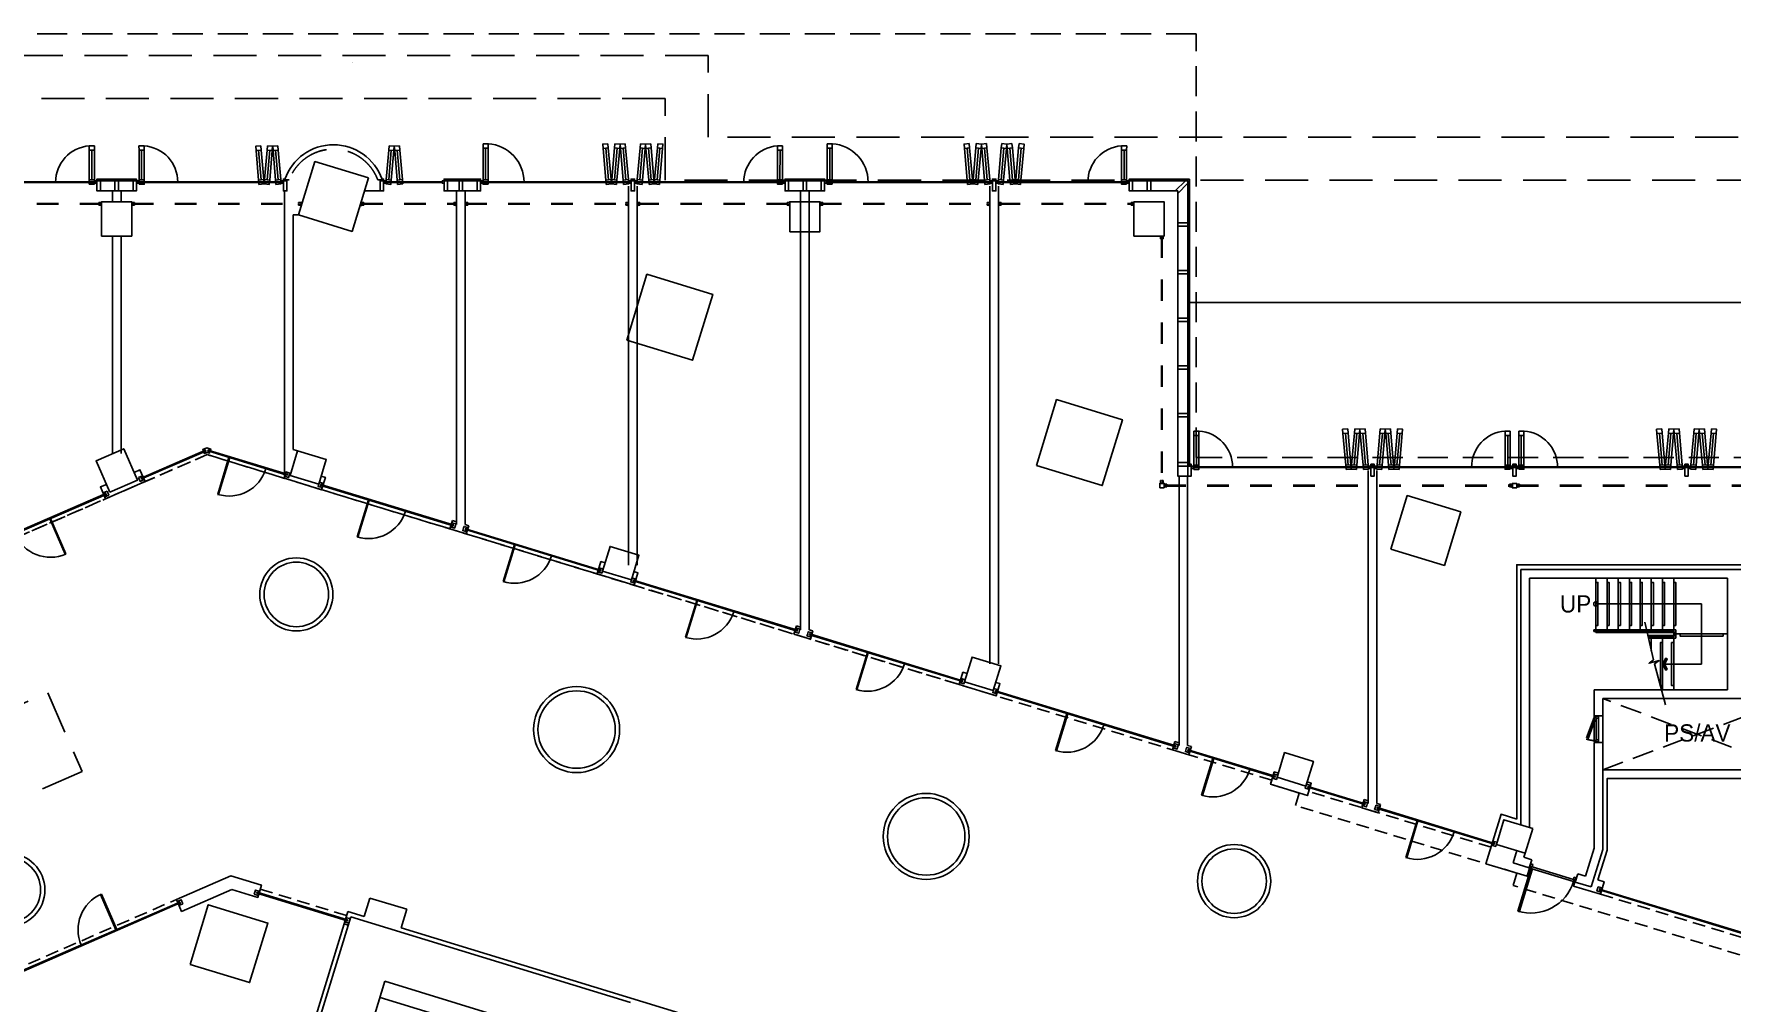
# Model space of a CAD drawing. Header units: millimetres. Extents: x -7616 to 421613, y 91067 to 341353.
# Drawn here: x 330073 to 369531, y 234811 to 257318 of the extents above; entities that cross this region are included whole.
import ezdxf
from ezdxf.enums import TextEntityAlignment as Align

# ---------------------------------------------------------------- set-up
doc = ezdxf.new("R2010")
doc.units = ezdxf.units.MM
doc.header["$LTSCALE"] = 500
doc.header["$MEASUREMENT"] = 0
for name, pattern in [('H0', [0.3, 0.2, -0.1]), ('HIDDEN', [2, 1, -1]), ('HOON1', [3, 2, -1])]:
    doc.linetypes.add(name, pattern=pattern)
doc.layers.add('e-plan', color=9, linetype='CONTINUOUS')
doc.styles.add('돋움', font='Dotum.ttf')

# ---------------------------------------------------------------- blocks, each defined once
blk = doc.blocks.new('1F 기둥 140514')
at = {"layer": 'e-plan', "ltscale": 0.5}
for points in [[(385684, 122550), (386384, 122550), (386384, 123350), (385684, 123350)], [(401684, 122650), (402384, 122650), (402384, 123350), (401684, 123350)], [(409684, 122550), (410384, 122550), (410384, 123350), (409684, 123350)], [(385873, 116595), (386515, 116874), (386196, 117607), (385554, 117328)], [(390063, 116984), (390732, 116780), (390907, 117354), (390238, 117558)], [(397331, 114762), (398000, 114558), (398175, 115132), (397506, 115336)], [(405746, 112190), (406415, 111985), (406591, 112559), (405921, 112763)], [(413014, 109968), (413683, 109763), (413859, 110337), (413189, 110541)]]:
    blk.add_lwpolyline(points, close=True, dxfattribs=at)
blk.add_lwpolyline([(418957, 108778), (418287, 108983), (418112, 108409), (418781, 108204), (418957, 108778)], dxfattribs=at)
blk = doc.blocks.new('A$C633402C3')
at = {"layer": 'e-plan'}
blk.add_lwpolyline([(283670, 159642), (317114, 159642, -0.217931), (325290, 155901, -0.217931)], format="xyb", dxfattribs=at)
blk = doc.blocks.new('1~2F TC-140305')
at = {"layer": 'e-plan', "ltscale": 0.5}
blk.add_lwpolyline([(-77089, -4346), (-78332, -3966), (-78712, -5209), (-77469, -5589), (-77089, -4346)], dxfattribs=at)
for points in [[(-71079, -8118), (-69549, -8586), (-69081, -7056), (-70611, -6588)], [(-61554, -11030), (-60024, -11498), (-59556, -9968), (-61086, -9500)], [(-53313, -12975), (-52069, -13355), (-51689, -12112), (-52933, -11731)], [(-81236, -22632), (-79850, -23056), (-79426, -21670), (-80813, -21246)]]:
    blk.add_lwpolyline(points, close=True, dxfattribs=at)
for centre, radius in [((-78763, -14030), 750), ((-72247, -17172), 900), ((-64119, -19657), 900), ((-56959, -20696), 750), ((-85460, -20900), 750)]:
    blk.add_circle(centre, radius, dxfattribs=at)
blk = doc.blocks.new('1F 코어')
at = {"layer": 'e-plan'}
for p, q in [((-80321, -30755), (-77500, -21527)), ((-77500, -21527), (-70997, -23515)), ((-78224, -27998), (-76703, -23025)), ((-76703, -23025), (-74217, -23785)), ((-76818, -23400), (-74331, -24160))]:
    blk.add_line(p, q, dxfattribs=at)
blk.add_blockref('1~2F TC-140305', (0, 0), dxfattribs=at)
blk = doc.blocks.new('A$C7F1D75F0')
at = {"layer": 'e-plan'}
for p, q in [((0, 1150), (899, 1150)), ((0, 1150), (0, 1130)), ((0, 1130), (899, 1130)), ((899, 1150), (899, 1130))]:
    blk.add_line(p, q, dxfattribs=at)
blk.add_arc((0, 1150), 900, 270.0001, 0, dxfattribs=at)
blk = doc.blocks.new('A$C4EB37CB7')
at = {"layer": 'e-plan'}
for p, q in [((174, 730), (-5, 64)), ((231, 715), (53, 48)), ((289, 699), (111, 33))]:
    blk.add_line(p, q, dxfattribs=at)
for points in [[(199, 827), (315, 796), (289, 699), (174, 730), (199, 827)], [(-31, -33), (85, -64), (111, 33), (-5, 64), (-31, -33)]]:
    blk.add_lwpolyline(points, dxfattribs=at)
blk.add_circle((40, 0), 5, dxfattribs=at)
blk = doc.blocks.new('A$C3BB01FC6')
at = {"layer": 'e-plan'}
for p, q in [((-763, 214), (-68, -39)), ((-742, 270), (-47, 17)), ((-722, 327), (-26, 73))]:
    blk.add_line(p, q, dxfattribs=at)
for points in [[(-857, 248), (-816, 361), (-722, 327), (-763, 214), (-857, 248)], [(68, 39), (-26, 73), (-68, -39), (26, -73), (68, 39)]]:
    blk.add_lwpolyline(points, dxfattribs=at)
blk.add_circle((0, 0), 5, dxfattribs=at)
blk = doc.blocks.new('폴딩도어')
at = {"layer": 'e-plan', "ltscale": 0.5}
for p, q in [((490, 195), (70, 195)), ((490, 155), (70, 155)), ((3990, 135), (570, 135)), ((3990, 120), (570, 120)), ((7570, 135), (4150, 135)), ((7570, 120), (4150, 120)), ((7650, 195), (8070, 195)), ((7650, 155), (8070, 155)), ((450, -80), (70, -80)), ((7690, -80), (8070, -80))]:
    blk.add_line(p, q, dxfattribs=at)
at = {"layer": 'e-plan'}
for p, q in [((3990, 135), (570, 135)), ((3990, 120), (570, 120)), ((7390, 135), (4150, 135)), ((7390, 120), (4150, 120))]:
    blk.add_line(p, q, dxfattribs=at)
at = {"layer": 'e-plan', "ltscale": 0.5}
for points in [[(70, 195), (70, 155), (30, 155), (30, -80), (110, -80), (110, 155), (70, 155)], [(490, 195), (490, 155), (530, 155), (530, -80), (450, -80), (450, 155), (490, 155)], [(7650, 195), (7650, 155), (7610, 155), (7610, -80), (7690, -80), (7690, 155), (7650, 155)]]:
    blk.add_lwpolyline(points, dxfattribs=at)
for points in [[(490, 195), (530, 195), (530, 155), (490, 155)], [(7610, 155), (7650, 155), (7650, 195), (7610, 195)]]:
    blk.add_lwpolyline(points, close=True, dxfattribs=at)
at = {"layer": 'e-plan'}
for points in [[(530, 100), (570, 100), (570, 155), (530, 155)], [(4030, 100), (3990, 100), (3990, 155), (4030, 155)], [(4030, 155), (4070, 155), (4070, 195), (4030, 195)], [(4070, 155), (4110, 155), (4110, 195), (4070, 195)], [(4110, 100), (4150, 100), (4150, 155), (4110, 155)], [(7610, 100), (7570, 100), (7570, 155), (7610, 155)]]:
    blk.add_lwpolyline(points, close=True, dxfattribs=at)
blk.add_lwpolyline([(4070, 195), (4070, 155), (4030, 155), (4030, -80), (4110, -80), (4110, 155), (4070, 155)], dxfattribs=at)
for centre, radius, start, end in [((648, 127), 892, 0, 86.1432), ((7492, 128), 842, 94.0856, 180.5103)]:
    blk.add_arc(centre, radius, start, end, dxfattribs=at)
for p, rotation in [((648, 127), 289.9999994917431), ((3637, 127), 284.999999491743), ((4228, 127), 284.999999491743), ((4631, 127), 284.999999491743)]:
    blk.add_blockref('A$C3BB01FC6', p, dxfattribs=dict(at, rotation=rotation))
at = {"layer": 'e-plan', "xscale": -1}
for name, p, rotation in [('A$C3BB01FC6', (3509, 127), 75.00000050825693), ('A$C3BB01FC6', (3912, 127), 75.00000050825693), ('A$C3BB01FC6', (4503, 127), 75.00000050825693), ('A$C4EB37CB7', (7530, 118), 345)]:
    blk.add_blockref(name, p, dxfattribs=dict(at, rotation=rotation))
blk = doc.blocks.new('A$C6B9375F1')
at = {"layer": 'e-plan'}
blk.add_lwpolyline([(-30, 195), (-30, 155), (10, 155), (10, -80), (-70, -80), (-70, 155), (-30, 155)], dxfattribs=at)
blk = doc.blocks.new('fsd1100-100')
at = {"layer": 'e-plan'}
for p, q in [((1070, 0), (30, 0)), ((1055, -45), (45, -45))]:
    blk.add_line(p, q, dxfattribs=at)
blk.add_lwpolyline([(30, 1040), (70, 1040), (70, 1030), (70, 20), (70, 0), (30, 0)], close=True, dxfattribs=at)
for points in [[(0, 0), (0, -100), (45, -100), (45, -45), (30, -45), (30, 0), (0, 0)], [(1100, 0), (1100, -100), (1055, -100), (1055, -45), (1070, -45), (1070, 0), (1100, 0)]]:
    blk.add_lwpolyline(points, dxfattribs=at)
blk.add_arc((30, 0), 1040, 0, 90, dxfattribs=at)
blk = doc.blocks.new('fasd600')
at = {"layer": 'e-plan'}
for p, q in [((35, 0), (565, 0)), ((50, -50), (550, -50)), ((50, -100), (550, -100))]:
    blk.add_line(p, q, dxfattribs=at)
at = {"layer": 'e-plan', "linetype": 'HIDDEN'}
blk.add_lwpolyline([(532, 185), (544, 147), (49, -37), (35, 0), (532, 185)], dxfattribs=at)
at = {"layer": 'e-plan'}
for points in [[(0, 0), (0, -100), (35, -100), (35, -100), (50, -100), (50, -50), (35, -50), (35, 0)], [(600, 0), (600, -100), (565, -100), (565, -100), (550, -100), (550, -50), (565, -50), (565, 0)]]:
    blk.add_lwpolyline(points, close=True, dxfattribs=at)
at = {"layer": 'e-plan', "linetype": 'HIDDEN'}
blk.add_arc((35, 0), 530, 0, 20.3876, dxfattribs=at)
blk = doc.blocks.new('A$C2A8C388E')
at = {"layer": 'e-plan'}
blk.add_lwpolyline([(0, 57), (235, 292), (292, 292), (292, 235), (57, 0), (57, 57)], close=True, dxfattribs=at)

msp = doc.modelspace()

# ---------------------------------------------------------------- linework, layer by layer
at = {"layer": 'e-plan', "ltscale": 0.5}
for p, q in [((332417, 253943), (331997, 253943)), ((332417, 253903), (331997, 253903)), ((339647, 253943), (339997, 253943)), ((339647, 253903), (339997, 253903)), ((348417, 253943), (347997, 253943)), ((348417, 253903), (347997, 253903)), ((351917, 253883), (348497, 253883)), ((351917, 253868), (348497, 253868)), ((355497, 253883), (352477, 253883)), ((355497, 253868), (352477, 253868)), ((355577, 253943), (355997, 253943)), ((355577, 253903), (355997, 253903)), ((348377, 253668), (347997, 253668)), ((355617, 253668), (355997, 253668)), ((361117, 247253), (357677, 247253)), ((361117, 247238), (357677, 247238)), ((364697, 247253), (361277, 247253)), ((364697, 247238), (361277, 247238)), ((364577, 247253), (376417, 247253)), ((364577, 247238), (376417, 247238)), ((337753, 236799), (337885, 237230)), ((338745, 236967), (337885, 237230)), ((337283, 236629), (337371, 236916)), ((337753, 236799), (337371, 236916)), ((338614, 236536), (338745, 236967)), ((338614, 236536), (351906, 232472))]:
    msp.add_line(p, q, dxfattribs=at)
at = {"layer": 'e-plan'}
for p, q in [((332497, 253883), (335833, 253883)), ((332497, 253868), (335833, 253868)), ((339567, 253883), (338240, 253883)), ((339567, 253868), (338240, 253868)), ((343897, 253778), (343897, 244968)), ((344097, 253778), (344097, 244968)), ((352317, 253883), (348497, 253883)), ((352317, 253868), (348497, 253868)), ((352297, 253778), (352297, 242675)), ((355317, 253883), (352477, 253883)), ((355317, 253868), (352477, 253868)), ((352497, 253778), (352497, 242675)), ((355997, 253943), (356942, 253943)), ((355997, 253903), (356902, 253903)), ((356902, 253903), (356902, 247313)), ((356942, 253943), (356942, 247313)), ((331897, 253668), (331897, 253418)), ((332377, 253668), (331997, 253668)), ((332097, 253668), (332097, 253418)), ((335897, 253109), (335897, 253668)), ((338120, 253668), (337755, 253668)), ((339687, 253668), (339997, 253668)), ((339897, 253668), (339897, 245912)), ((340097, 253668), (340097, 245912)), ((347897, 253688), (347897, 243467)), ((348097, 253688), (348097, 243467)), ((355997, 253668), (356667, 253668)), ((356667, 253668), (356667, 247353)), ((335897, 253109), (335897, 247658)), ((336097, 253109), (336097, 247658)), ((336225, 253109), (336097, 253109)), ((331897, 252618), (331897, 247562)), ((332097, 252618), (332097, 247562)), ((332567, 246992), (334059, 247640)), ((332575, 246973), (334067, 247622)), ((335956, 247063), (334119, 247625)), ((335962, 247082), (334125, 247644)), ((335897, 247719), (335897, 246987)), ((336097, 247658), (336201, 247626)), ((356697, 247038), (356697, 240776)), ((356897, 247038), (356897, 240776)), ((357022, 247253), (364417, 247253)), ((357022, 247238), (364417, 247238)), ((361117, 247253), (357677, 247253)), ((361117, 247238), (357677, 247238)), ((361097, 247168), (361097, 239431)), ((364517, 247253), (361277, 247253)), ((364517, 247238), (361277, 247238)), ((361297, 247168), (361297, 239431)), ((331742, 246633), (328162, 245076)), ((336740, 246824), (339817, 245883)), ((336746, 246843), (339823, 245902)), ((331750, 246614), (328170, 245058)), ((339801, 246003), (339743, 245812)), ((339801, 246003), (339897, 245974)), ((340097, 245912), (340184, 245886)), ((340125, 245695), (340184, 245886)), ((339743, 245812), (340125, 245695)), ((340104, 245795), (343242, 244835)), ((340110, 245814), (343248, 244854)), ((364647, 238930), (364647, 244868)), ((372147, 244868), (364647, 244868)), ((364847, 244668), (364847, 238868)), ((369447, 244668), (364847, 244668)), ((366387, 243468), (366387, 244668)), ((366647, 243468), (366647, 244668)), ((366907, 243468), (366907, 244668)), ((367167, 243468), (367167, 244668)), ((367417, 243468), (367417, 244668)), ((367677, 243468), (367677, 244668)), ((367937, 243468), (367937, 244668)), ((368197, 243468), (368197, 244668)), ((369447, 244668), (369447, 242068)), ((347817, 243437), (344007, 244601)), ((347823, 243456), (344013, 244620)), ((368847, 244068), (366377, 244068)), ((368847, 242668), (368847, 244068)), ((347801, 243557), (347743, 243366)), ((347801, 243557), (347897, 243528)), ((348097, 243467), (348184, 243440)), ((366337, 243428), (366337, 243468)), ((368247, 243468), (366337, 243468)), ((368247, 243268), (368247, 243468)), ((347743, 243366), (348125, 243249)), ((351658, 242263), (348104, 243349)), ((351664, 242282), (348110, 243368)), ((348125, 243249), (348184, 243440)), ((367198, 243428), (366337, 243428)), ((366387, 243403), (366387, 243428)), ((368207, 243428), (366387, 243428)), ((367184, 243403), (366387, 243403)), ((368197, 243403), (366387, 243403)), ((366647, 243403), (366647, 243428)), ((366907, 243403), (366907, 243428)), ((367167, 243403), (367167, 243428)), ((367417, 243403), (367417, 243428)), ((368197, 243333), (367595, 243333)), ((368207, 243308), (367601, 243308)), ((368247, 243268), (367610, 243268)), ((367677, 243403), (367677, 243428)), ((367677, 243308), (367677, 243333)), ((367677, 242978), (367677, 243268)), ((367937, 243403), (367937, 243428)), ((367937, 243308), (367937, 243333)), ((367937, 242068), (367937, 243268)), ((368197, 243403), (368197, 243428)), ((368197, 243333), (368197, 243403)), ((368207, 243368), (368197, 243368)), ((368197, 243308), (368197, 243333)), ((368197, 242068), (368197, 243268)), ((368207, 243308), (368207, 243428)), ((369447, 243368), (368247, 243368)), ((368847, 242668), (367937, 242668)), ((356617, 240747), (352423, 242029)), ((356623, 240766), (352429, 242048)), ((369447, 242068), (366347, 242068)), ((366347, 242068), (366347, 241468)), ((370947, 241868), (366547, 241868)), ((366547, 241468), (366547, 241868)), ((366347, 241468), (366547, 241468)), ((366547, 240848), (366547, 241468)), ((356601, 240866), (356543, 240675)), ((356601, 240866), (356697, 240837)), ((356897, 240776), (356984, 240750)), ((356925, 240558), (356984, 240750)), ((366347, 240848), (366347, 238385)), ((366347, 240848), (366547, 240848)), ((366547, 240848), (366547, 238355)), ((356543, 240675), (356925, 240558)), ((358926, 240041), (356904, 240659)), ((358932, 240060), (356910, 240678)), ((366547, 240208), (370947, 240208)), ((361017, 239401), (359691, 239806)), ((361023, 239420), (359697, 239825)), ((361001, 239521), (360943, 239330)), ((361001, 239521), (361097, 239492)), ((360943, 239330), (361325, 239213)), ((361297, 239431), (361384, 239404)), ((364024, 238482), (361304, 239313)), ((364030, 238501), (361310, 239333)), ((361325, 239213), (361384, 239404)), ((364553, 238331), (364465, 238044)), ((366149, 237738), (366347, 238385)), ((366282, 237488), (366547, 238355)), ((364838, 237930), (364465, 238044)), ((364744, 238272), (364715, 238176)), ((364715, 238176), (364896, 238121)), ((364896, 238121), (364838, 237930)), ((365899, 237605), (365870, 237509)), ((365967, 237793), (365909, 237602)), ((365909, 237602), (366282, 237488)), ((366149, 237738), (365967, 237793)), ((335253, 237344), (337357, 236701)), ((335259, 237363), (337363, 236720)), ((371888, 235764), (366470, 237420)), ((371894, 235783), (366476, 237439)), ((329523, 235418), (333466, 237133)), ((329531, 235400), (333474, 237114)), ((337283, 236629), (337379, 236600))]:
    msp.add_line(p, q, dxfattribs=at)
at = {"layer": 'e-plan', "linetype": 'HOON1'}
for p, q in [((336005, 253923), (335913, 253923)), ((338068, 253923), (338160, 253923))]:
    msp.add_line(p, q, dxfattribs=at)
at = {"layer": 'e-plan', "linetype": 'HOON1', "ltscale": 0.3}
for p, q in [((332609, 246890), (334098, 247537)), ((335900, 246986), (334098, 247537)), ((343168, 244764), (336761, 246723)), ((324657, 243432), (331784, 246531)), ((351584, 242191), (344029, 244501)), ((358852, 239969), (352445, 241928)), ((363950, 238411), (359712, 239706)), ((329533, 235520), (333385, 237195)), ((335333, 237435), (337341, 236821)), ((366492, 237319), (371814, 235692))]:
    msp.add_line(p, q, dxfattribs=at)
at = {"layer": 'e-plan', "linetype": 'HOON1', "ltscale": 0.5}
for p, q in [((366547, 240208), (370947, 241868)), ((370947, 240208), (366547, 241868))]:
    msp.add_line(p, q, dxfattribs=at)
at = {"layer": 'e-plan', "linetype": 'HOON1', "ltscale": 0.7}
msp.add_lwpolyline([(403897, 178773), (403897, 247468), (357097, 247468), (357097, 257318), (169397, 257318), (169397, 247468), (135215, 247468)], dxfattribs=at)
at = {"layer": 'e-plan', "linetype": 'HOON1'}
msp.add_lwpolyline([(322797, 93768), (410847, 93768), (410847, 180518), (411697, 180518), (411697, 254918), (345747, 254918), (345747, 256818), (328747, 256818), (328747, 254918), (180497, 254918), (180497, 256818), (163497, 256818), (163497, 254918), (117061, 254918), (96746, 223754), (79283, 184113), (75797, 163222), (75797, 149818), (192597, 149818), (192597, 147568), (322797, 147568), (322797, 93768)], dxfattribs=at)
for points in [[(323797, 94768), (409847, 94768), (409847, 181518), (410697, 181518), (410697, 253918), (344747, 253918), (344747, 255818), (329747, 255818), (329747, 253918), (179497, 253918), (179497, 255818), (164497, 255818), (164497, 253918), (117603, 253918), (97628, 223277), (80248, 183824), (76797, 163139), (76797, 150818), (193597, 150818), (193597, 148568), (323797, 148568)], [(327644, 240805), (330395, 242002), (331192, 240168), (328441, 238971)]]:
    msp.add_lwpolyline(points, close=True, dxfattribs=at)
at = {"layer": 'e-plan'}
for points in [[(332457, 253903), (332417, 253903), (332417, 253943), (332457, 253943)], [(332457, 253848), (332497, 253848), (332497, 253903), (332457, 253903)], [(335873, 253848), (335833, 253848), (335833, 253903), (335873, 253903)], [(335873, 253903), (335913, 253903), (335913, 253943), (335873, 253943)], [(338200, 253903), (338160, 253903), (338160, 253943), (338200, 253943)], [(338240, 253848), (338200, 253848), (338200, 253903), (338240, 253903)], [(339607, 253848), (339567, 253848), (339567, 253903), (339607, 253903)], [(339647, 253943), (339607, 253943), (339607, 253903), (339647, 253903)], [(348457, 253848), (348497, 253848), (348497, 253903), (348457, 253903)], [(352357, 253848), (352317, 253848), (352317, 253903), (352357, 253903)], [(352357, 253903), (352397, 253903), (352397, 253943), (352357, 253943)], [(352397, 253903), (352437, 253903), (352437, 253943), (352397, 253943)], [(352437, 253848), (352477, 253848), (352477, 253903), (352437, 253903)], [(355537, 253848), (355497, 253848), (355497, 253903), (355537, 253903)], [(332505, 247008), (332597, 247048), (332611, 247016), (332565, 246996), (332577, 246969), (332623, 246989), (332637, 246957), (332545, 246917)], [(336022, 247106), (335926, 247135), (335916, 247102), (335964, 247087), (335955, 247058), (335907, 247073), (335897, 247040), (335993, 247010)], [(356902, 247038), (356667, 247038), (356667, 247273), (356902, 247273)], [(356942, 247313), (356902, 247313), (356902, 247353), (356942, 247353)], [(356982, 247273), (356942, 247273), (356942, 247313), (356982, 247313)], [(356982, 247218), (357022, 247218), (357022, 247273), (356982, 247273)], [(361157, 247218), (361117, 247218), (361117, 247273), (361157, 247273)], [(361157, 247273), (361197, 247273), (361197, 247313), (361157, 247313)], [(361197, 247273), (361237, 247273), (361237, 247313), (361197, 247313)], [(361237, 247218), (361277, 247218), (361277, 247273), (361237, 247273)], [(364457, 247218), (364417, 247218), (364417, 247273), (364457, 247273)], [(364537, 247273), (364497, 247273), (364497, 247313), (364537, 247313)], [(364537, 247218), (364577, 247218), (364577, 247273), (364537, 247273)], [(368457, 247218), (368417, 247218), (368417, 247273), (368457, 247273)], [(368457, 247273), (368497, 247273), (368497, 247313), (368457, 247313)], [(368497, 247273), (368537, 247273), (368537, 247313), (368497, 247313)], [(368537, 247218), (368577, 247218), (368577, 247273), (368537, 247273)], [(331772, 246689), (331680, 246650), (331694, 246617), (331740, 246637), (331752, 246610), (331706, 246590), (331720, 246558), (331811, 246598)], [(336709, 246896), (336805, 246867), (336795, 246833), (336747, 246848), (336738, 246819), (336786, 246804), (336776, 246771), (336680, 246800)], [(339872, 245892), (339872, 245892), (339863, 245864), (339863, 245864), (339853, 245830), (339757, 245859), (339768, 245893), (339815, 245878), (339824, 245907), (339776, 245921), (339787, 245955), (339882, 245926)], [(340063, 245834), (340063, 245834), (340055, 245805), (340055, 245805), (340044, 245772), (340140, 245742), (340150, 245776), (340102, 245790), (340111, 245819), (340159, 245805), (340169, 245838), (340074, 245867)], [(343308, 244878), (343212, 244908), (343202, 244874), (343250, 244860), (343241, 244831), (343193, 244845), (343183, 244812), (343279, 244783)], [(343977, 244674), (344073, 244644), (344063, 244611), (344015, 244626), (344006, 244597), (344054, 244582), (344044, 244549), (343948, 244578)], [(347872, 243446), (347872, 243446), (347863, 243418), (347863, 243418), (347853, 243384), (347757, 243413), (347768, 243447), (347815, 243432), (347824, 243461), (347776, 243476), (347787, 243509), (347882, 243480)], [(348063, 243388), (348063, 243388), (348055, 243359), (348055, 243359), (348044, 243326), (348140, 243297), (348150, 243330), (348102, 243345), (348111, 243373), (348159, 243359), (348169, 243392), (348074, 243421)], [(351723, 242306), (351628, 242335), (351618, 242301), (351665, 242287), (351657, 242258), (351609, 242273), (351599, 242239), (351694, 242210)], [(352393, 242101), (352488, 242072), (352478, 242038), (352430, 242053), (352422, 242024), (352469, 242009), (352459, 241976), (352364, 242005)], [(356672, 240756), (356672, 240756), (356663, 240727), (356663, 240727), (356653, 240694), (356557, 240723), (356568, 240757), (356615, 240742), (356624, 240771), (356576, 240785), (356587, 240819), (356682, 240789)], [(356863, 240697), (356863, 240697), (356855, 240669), (356855, 240669), (356844, 240635), (356940, 240606), (356950, 240640), (356902, 240654), (356911, 240683), (356959, 240668), (356969, 240702), (356874, 240731)], [(358991, 240084), (358896, 240113), (358885, 240079), (358933, 240065), (358924, 240036), (358877, 240051), (358866, 240017), (358962, 239988)], [(359661, 239879), (359756, 239850), (359746, 239816), (359698, 239831), (359690, 239802), (359737, 239787), (359727, 239754), (359631, 239783)], [(361072, 239411), (361072, 239411), (361063, 239382), (361063, 239382), (361053, 239349), (360957, 239378), (360968, 239411), (361015, 239397), (361024, 239425), (360976, 239440), (360987, 239473), (361082, 239444)], [(361263, 239352), (361263, 239352), (361255, 239324), (361255, 239324), (361244, 239290), (361340, 239261), (361350, 239294), (361302, 239309), (361311, 239338), (361359, 239323), (361369, 239357), (361274, 239386)], [(364089, 238525), (363993, 238554), (363983, 238521), (364031, 238506), (364022, 238477), (363974, 238492), (363964, 238459), (364060, 238429)], [(333536, 237097), (333444, 237058), (333430, 237090), (333476, 237110), (333464, 237137), (333418, 237117), (333405, 237149), (333496, 237189)], [(335194, 237321), (335289, 237291), (335300, 237325), (335252, 237339), (335260, 237368), (335308, 237353), (335319, 237387), (335223, 237416)], [(366440, 237492), (366535, 237463), (366525, 237429), (366477, 237444), (366469, 237415), (366516, 237401), (366506, 237367), (366411, 237396)], [(337393, 236648), (337298, 236677), (337308, 236711), (337356, 236696), (337364, 236725), (337317, 236739), (337327, 236773), (337422, 236744)]]:
    msp.add_lwpolyline(points, close=True, dxfattribs=at)
at = {"layer": 'e-plan', "ltscale": 0.5}
for points in [[(347997, 253943), (347997, 253903), (347957, 253903), (347957, 253668), (348037, 253668), (348037, 253903), (347997, 253903)], [(348417, 253943), (348417, 253903), (348457, 253903), (348457, 253668), (348377, 253668), (348377, 253903), (348417, 253903)], [(355577, 253943), (355577, 253903), (355537, 253903), (355537, 253668), (355617, 253668), (355617, 253903), (355577, 253903)], [(364497, 247313), (364497, 247273), (364537, 247273), (364537, 247038), (364457, 247038), (364457, 247273), (364497, 247273)]]:
    msp.add_lwpolyline(points, dxfattribs=at)
for points in [[(348417, 253943), (348457, 253943), (348457, 253903), (348417, 253903)], [(355537, 253903), (355577, 253903), (355577, 253943), (355537, 253943)], [(364457, 247273), (364497, 247273), (364497, 247313), (364457, 247313)]]:
    msp.add_lwpolyline(points, close=True, dxfattribs=at)
at = {"layer": 'e-plan'}
for points in [[(352397, 253943), (352397, 253903), (352357, 253903), (352357, 253668), (352437, 253668), (352437, 253903), (352397, 253903)], [(355997, 253943), (355997, 253903), (355957, 253903), (355957, 253668), (356037, 253668), (356037, 253903), (355997, 253903)], [(334095, 247591), (334155, 247572), (334165, 247606), (334118, 247620), (334126, 247649), (334174, 247634), (334184, 247668), (334089, 247697), (333997, 247657), (334011, 247625), (334057, 247645), (334069, 247617), (334023, 247597), (334037, 247565), (334095, 247591)], [(332399, 247126), (332537, 247186), (332657, 246911), (331740, 246512), (331620, 246787), (331758, 246847), (331758, 246847), (331758, 246847)], [(335897, 246987), (336761, 246723), (336849, 247010), (336753, 247039)], [(361197, 247313), (361197, 247273), (361157, 247273), (361157, 247038), (361237, 247038), (361237, 247273), (361197, 247273)], [(368497, 247313), (368497, 247273), (368457, 247273), (368457, 247038), (368537, 247038), (368537, 247273), (368497, 247273)], [(343352, 245022), (343352, 245022), (343256, 245051), (343168, 244764), (344029, 244501), (344117, 244788), (344021, 244817)], [(364547, 239065), (364547, 244978), (372037, 244978), (372037, 245378), (372957, 245378), (372957, 244978), (376597, 244978), (376597, 240008), (366647, 240008), (366647, 238340), (366436, 237650)], [(366387, 244568), (366437, 244568), (366437, 243568), (366387, 243568)], [(366647, 244568), (366697, 244568), (366697, 243568), (366647, 243568)], [(366907, 244568), (366957, 244568), (366957, 243568), (366907, 243568)], [(367167, 244568), (367217, 244568), (367217, 243568), (367167, 243568)], [(367417, 244568), (367467, 244568), (367467, 243568), (367417, 243568)], [(367677, 244568), (367727, 244568), (367727, 243568), (367677, 243568)], [(367937, 244568), (367987, 244568), (367987, 243568), (367937, 243568)], [(368197, 244568), (368247, 244568), (368247, 243568), (368197, 243568)], [(368005, 241724), (367749, 242672), (367858, 242751), (367625, 242688), (367725, 242769), (367525, 243641)], [(367633, 243168), (367677, 243168)], [(367937, 242168), (367887, 242168), (367887, 243168), (367937, 243168)], [(368197, 242168), (368147, 242168), (368147, 243168), (368197, 243168)], [(369347, 243368), (369347, 243318), (368347, 243318), (368347, 243368)], [(367981, 242668), (368048, 242784), (368014, 242803), (367937, 242668), (368014, 242529), (368048, 242552), (367981, 242668)], [(351767, 242449), (351767, 242449), (351672, 242478), (351584, 242191), (352445, 241928), (352532, 242215), (352437, 242244)], [(359006, 240131), (359006, 240131), (358910, 240161), (358823, 239874), (359683, 239611), (359771, 239897), (359675, 239927)], [(364547, 239065), (364184, 239176), (363833, 238028), (364789, 237736), (364847, 237927), (364847, 237927), (364847, 237927)], [(334672, 237428), (333504, 236920), (333384, 237195), (334654, 237747), (335362, 237530), (335275, 237243), (334672, 237428)], [(366436, 237650), (366579, 237606), (366492, 237319), (365870, 237509), (365870, 237509)], [(337283, 236629), (335172, 229725), (333642, 230193), (333999, 231359), (332449, 231833), (331976, 230284), (332377, 230161), (331904, 228612), (330001, 229194), (329194, 226554), (328037, 226908), (327168, 224068), (321597, 224068)]]:
    msp.add_lwpolyline(points, dxfattribs=at)
at = {"layer": 'e-plan', "linetype": 'HIDDEN'}
for points in [[(331642, 253379), (328102, 253379)], [(331642, 253357), (328102, 253357)], [(332352, 253379), (336284, 253379)], [(332352, 253357), (336284, 253357)], [(337684, 253379), (339892, 253379)], [(337684, 253357), (339892, 253357)], [(340102, 253379), (343892, 253379)], [(340102, 253357), (343892, 253357)], [(344102, 253379), (347642, 253379)], [(344102, 253357), (347642, 253357)], [(348352, 253379), (352292, 253379)], [(348352, 253357), (352292, 253357)], [(352502, 253379), (355642, 253379)], [(352502, 253357), (355642, 253357)], [(356286, 252613), (356286, 246873)], [(356308, 252613), (356308, 246873)], [(356352, 246829), (364442, 246829)], [(356352, 246807), (364442, 246807)], [(364552, 246829), (372442, 246829)], [(364552, 246807), (372442, 246807)]]:
    msp.add_lwpolyline(points, dxfattribs=at)
for points in [[(331642, 253418), (331642, 253398), (331582, 253398), (331582, 253380), (331597, 253380), (331597, 253393), (331642, 253393), (331642, 253343), (331597, 253343), (331597, 253357), (331582, 253357), (331582, 253338), (331642, 253338), (331642, 253318), (331647, 253318), (331647, 253418)], [(332352, 253418), (332352, 253398), (332412, 253398), (332412, 253380), (332397, 253380), (332397, 253393), (332352, 253393), (332352, 253343), (332397, 253343), (332397, 253357), (332412, 253357), (332412, 253338), (332352, 253338), (332352, 253318), (332347, 253318), (332347, 253418)], [(336284, 253418), (336284, 253398), (336224, 253398), (336224, 253380), (336239, 253380), (336239, 253393), (336284, 253393), (336284, 253343), (336239, 253343), (336239, 253357), (336224, 253357), (336224, 253338), (336284, 253338), (336284, 253318), (336289, 253318), (336289, 253418)], [(337684, 253418), (337684, 253398), (337744, 253398), (337744, 253380), (337729, 253380), (337729, 253393), (337684, 253393), (337684, 253343), (337729, 253343), (337729, 253357), (337744, 253357), (337744, 253338), (337684, 253338), (337684, 253318), (337679, 253318), (337679, 253418)], [(339892, 253418), (339892, 253398), (339832, 253398), (339832, 253380), (339847, 253380), (339847, 253393), (339892, 253393), (339892, 253343), (339847, 253343), (339847, 253357), (339832, 253357), (339832, 253338), (339892, 253338), (339892, 253318), (339897, 253318), (339897, 253418)], [(340102, 253418), (340102, 253398), (340162, 253398), (340162, 253380), (340147, 253380), (340147, 253393), (340102, 253393), (340102, 253343), (340147, 253343), (340147, 253357), (340162, 253357), (340162, 253338), (340102, 253338), (340102, 253318), (340097, 253318), (340097, 253418)], [(343892, 253418), (343892, 253398), (343832, 253398), (343832, 253380), (343847, 253380), (343847, 253393), (343892, 253393), (343892, 253343), (343847, 253343), (343847, 253357), (343832, 253357), (343832, 253338), (343892, 253338), (343892, 253318), (343897, 253318), (343897, 253418)], [(344102, 253418), (344102, 253398), (344162, 253398), (344162, 253380), (344147, 253380), (344147, 253393), (344102, 253393), (344102, 253343), (344147, 253343), (344147, 253357), (344162, 253357), (344162, 253338), (344102, 253338), (344102, 253318), (344097, 253318), (344097, 253418)], [(347642, 253418), (347642, 253398), (347582, 253398), (347582, 253380), (347597, 253380), (347597, 253393), (347642, 253393), (347642, 253343), (347597, 253343), (347597, 253357), (347582, 253357), (347582, 253338), (347642, 253338), (347642, 253318), (347647, 253318), (347647, 253418)], [(348352, 253418), (348352, 253398), (348412, 253398), (348412, 253380), (348397, 253380), (348397, 253393), (348352, 253393), (348352, 253343), (348397, 253343), (348397, 253357), (348412, 253357), (348412, 253338), (348352, 253338), (348352, 253318), (348347, 253318), (348347, 253418)], [(352292, 253418), (352292, 253398), (352232, 253398), (352232, 253380), (352247, 253380), (352247, 253393), (352292, 253393), (352292, 253343), (352247, 253343), (352247, 253357), (352232, 253357), (352232, 253338), (352292, 253338), (352292, 253318), (352297, 253318), (352297, 253418)], [(352502, 253418), (352502, 253398), (352562, 253398), (352562, 253380), (352547, 253380), (352547, 253393), (352502, 253393), (352502, 253343), (352547, 253343), (352547, 253357), (352562, 253357), (352562, 253338), (352502, 253338), (352502, 253318), (352497, 253318), (352497, 253418)], [(355642, 253418), (355642, 253398), (355582, 253398), (355582, 253380), (355597, 253380), (355597, 253393), (355642, 253393), (355642, 253343), (355597, 253343), (355597, 253357), (355582, 253357), (355582, 253338), (355642, 253338), (355642, 253318), (355647, 253318), (355647, 253418)], [(356247, 252613), (356267, 252613), (356267, 252553), (356285, 252553), (356285, 252568), (356272, 252568), (356272, 252613), (356322, 252613), (356322, 252568), (356308, 252568), (356308, 252553), (356327, 252553), (356327, 252613), (356347, 252613), (356347, 252618), (356247, 252618)], [(356247, 246873), (356267, 246873), (356267, 246933), (356285, 246933), (356285, 246918), (356272, 246918), (356272, 246873), (356322, 246873), (356322, 246918), (356308, 246918), (356308, 246933), (356327, 246933), (356327, 246873), (356347, 246873), (356347, 246868), (356247, 246868)], [(356247, 246868), (356347, 246868), (356347, 246768), (356247, 246768)], [(356352, 246868), (356352, 246848), (356412, 246848), (356412, 246830), (356397, 246830), (356397, 246843), (356352, 246843), (356352, 246793), (356397, 246793), (356397, 246807), (356412, 246807), (356412, 246788), (356352, 246788), (356352, 246768), (356347, 246768), (356347, 246868)], [(364442, 246868), (364442, 246848), (364382, 246848), (364382, 246830), (364397, 246830), (364397, 246843), (364442, 246843), (364442, 246793), (364397, 246793), (364397, 246807), (364382, 246807), (364382, 246788), (364442, 246788), (364442, 246768), (364447, 246768), (364447, 246868)], [(364547, 246868), (364447, 246868), (364447, 246768), (364547, 246768)], [(364552, 246868), (364552, 246848), (364612, 246848), (364612, 246830), (364597, 246830), (364597, 246843), (364552, 246843), (364552, 246793), (364597, 246793), (364597, 246807), (364612, 246807), (364612, 246788), (364552, 246788), (364552, 246768), (364547, 246768), (364547, 246868)]]:
    msp.add_lwpolyline(points, close=True, dxfattribs=at)
at = {"layer": 'e-plan', "linetype": 'HOON1', "ltscale": 0.3}
msp.add_lwpolyline([(379997, 233818), (377603, 233818), (371976, 235539), (371888, 235252), (364462, 237522), (364550, 237809), (359404, 239382), (359492, 239669), (358823, 239874), (358852, 239969), (334098, 247537), (316657, 239954), (316836, 239541), (315919, 239142), (315839, 239326), (308756, 236246), (308836, 236063), (307919, 235664), (307740, 236076), (301542, 233382), (301562, 233336), (301147, 233155), (301147, 222618)], dxfattribs=at)
at = {"layer": 'e-plan'}
for centre, radius in [((336174, 244288), 850), ((366387, 244068), 50), ((342690, 241146), 1000), ((350818, 238661), 1000), ((357977, 237622), 850), ((329477, 237418), 850)]:
    msp.add_circle(centre, radius, dxfattribs=at)
at = {"layer": 'e-plan', "ltscale": 0.5}
msp.add_arc((337681, 255768), 899, 102.5499, 102.5709, dxfattribs=at)
at = {"layer": 'e-plan'}
for centre, radius, start, end in [((332575, 253876), 842, 0, 85.9144), ((337036, 253540), 1200, 19.6064, 160.3932), ((348575, 253876), 892, 0, 86.1432), ((355419, 253877), 842, 94.0856, 180.5103), ((357100, 247246), 842, 0, 85.9144), ((364339, 247247), 842, 94.0856, 180.5103), ((364655, 247247), 842, 359.4897, 85.9144)]:
    msp.add_arc(centre, radius, start, end, dxfattribs=at)
at = {"layer": 'e-plan', "linetype": 'HOON1'}
msp.add_arc((337036, 253540), 1100, 20.358, 158.5267, dxfattribs=at)

# ---------------------------------------------------------------- block references
at = {"layer": 'e-plan', "linetype": 'H0'}
msp.add_blockref('A$C633402C3', (73291, 91433), dxfattribs=at)
at = {"layer": 'e-plan'}
for name, p in [('폴딩도어', (323927, 253748)), ('폴딩도어', (339927, 253748)), ('1F 코어', (414937, 258318)), ('1F 기둥 140514', (-54037, 130068)), ('A$C6B9375F1', (332027, 253748)), ('A$C6B9375F1', (332447, 253748)), ('A$C6B9375F1', (335943, 253748)), ('A$C6B9375F1', (338190, 253748)), ('A$C6B9375F1', (339677, 253748)), ('A$C2A8C388E', (356610, 253612)), ('A$C6B9375F1', (356972, 247118))]:
    msp.add_blockref(name, p, dxfattribs=at)
for name, p, rotation in [('A$C4EB37CB7', (332537, 253865), 15), ('A$C4EB37CB7', (338278, 253869), 9.999999999999998), ('A$C3BB01FC6', (348575, 253876), 289.9999994917431), ('A$C3BB01FC6', (351964, 253876), 284.999999491743), ('A$C3BB01FC6', (352555, 253876), 284.999999491743), ('A$C3BB01FC6', (352958, 253876), 284.999999491743), ('A$C6B9375F1', (356747, 252860), 270), ('A$C6B9375F1', (356747, 251751), 270), ('A$C6B9375F1', (356747, 250643), 270), ('A$C6B9375F1', (356747, 249535), 270), ('A$C6B9375F1', (356747, 248426), 270), ('A$C4EB37CB7', (357061, 247235), 15), ('A$C3BB01FC6', (360764, 247246), 284.999999491743), ('A$C3BB01FC6', (361355, 247246), 284.999999491743), ('A$C3BB01FC6', (361758, 247246), 284.999999491743), ('A$C4EB37CB7', (364616, 247236), 14.99999999999995), ('A$C3BB01FC6', (368064, 247246), 284.999999491743), ('A$C3BB01FC6', (368655, 247246), 284.999999491743), ('A$C3BB01FC6', (369058, 247246), 284.999999491743), ('A$C6B9375F1', (356747, 247283), 270), ('A$C7F1D75F0', (329403, 245594), 293.5000008604107)]:
    msp.add_blockref(name, p, dxfattribs=dict(at, rotation=rotation))
at = {"layer": 'e-plan', "extrusion": (0, 0, -1), "zscale": -1, "rotation": 9.999999999999998}
for p in [(-335400, 253869), (-335795, 253869)]:
    msp.add_blockref('A$C4EB37CB7', p, dxfattribs=at)
at = {"layer": 'e-plan', "extrusion": (0, 0, -1), "xscale": -1, "zscale": -1, "rotation": 350.0000000000001}
msp.add_blockref('A$C4EB37CB7', (-335450, 253869), dxfattribs=at)
at = {"layer": 'e-plan', "xscale": -1}
for name, p, rotation in [('A$C4EB37CB7', (338623, 253869), 350.0000000000001), ('A$C3BB01FC6', (351836, 253876), 75.00000050825693), ('A$C3BB01FC6', (352239, 253876), 75.00000050825693), ('A$C3BB01FC6', (352830, 253876), 75.00000050825693), ('A$C4EB37CB7', (355457, 253866), 345), ('A$C3BB01FC6', (360636, 247246), 75.00000050825693), ('A$C3BB01FC6', (361039, 247246), 75.00000050825693), ('A$C3BB01FC6', (361630, 247246), 75.00000050825693), ('A$C4EB37CB7', (364377, 247236), 345), ('A$C3BB01FC6', (367936, 247246), 75.00000050825693), ('A$C3BB01FC6', (368339, 247246), 75.00000050825693), ('A$C3BB01FC6', (368930, 247246), 75.00000050825693), ('A$C7F1D75F0', (335707, 247139), 72.99798137715007), ('A$C7F1D75F0', (338948, 246149), 72.99798137715007), ('A$C7F1D75F0', (342342, 245110), 72.99798137715007), ('A$C7F1D75F0', (346582, 243814), 72.99798137715007), ('A$C7F1D75F0', (350550, 242601), 72.99798137715007), ('A$C7F1D75F0', (355189, 241183), 72.99798137715007), ('fasd600', (366347, 241458), 90), ('A$C7F1D75F0', (358584, 240145), 72.99798137715007), ('A$C7F1D75F0', (363333, 238693), 72.99798137715007), ('fsd1100-100', (364847, 237927), 163.0000010661345), ('A$C7F1D75F0', (330944, 236036), 293.4999987667865)]:
    msp.add_blockref(name, p, dxfattribs=dict(at, rotation=rotation))

# ---------------------------------------------------------------- texts
at = {"layer": 'e-plan', "style": '돋움'}
for s, p in [('UP', (365917, 244068)), ('PS/AV', (368747, 241068))]:
    msp.add_text(s, height=400, dxfattribs=at).set_placement(p, align=Align.MIDDLE_CENTER)

doc.saveas('drawing.dxf')
